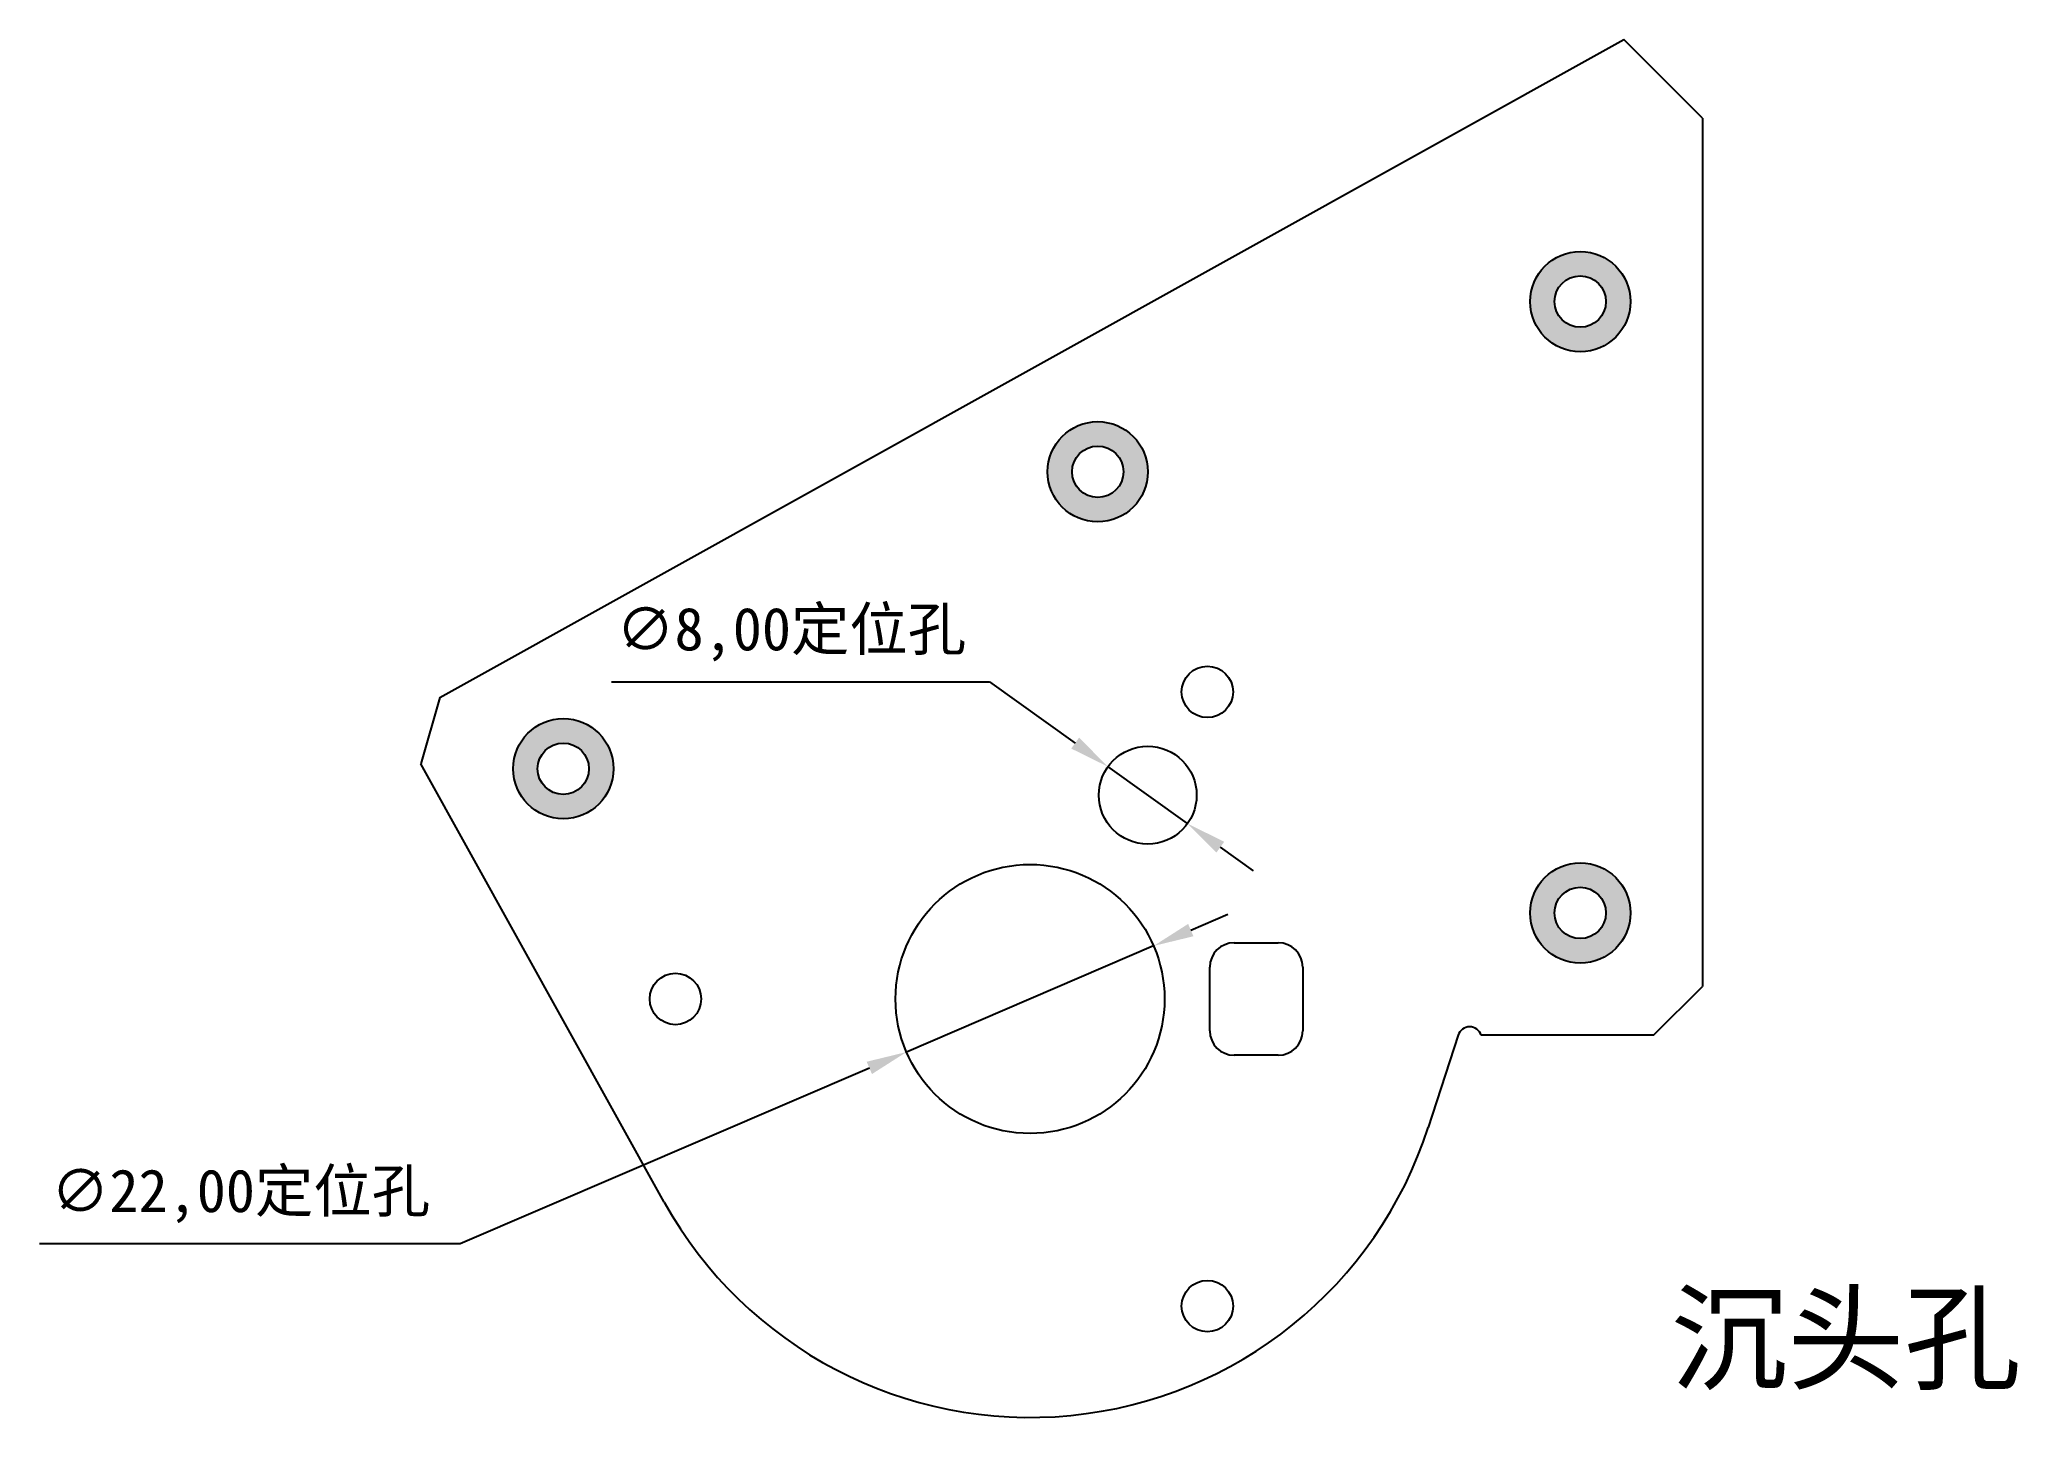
# Model space of a CAD drawing. Header units: millimetres. Extents: x -81 to 81, y -34 to 78.
import ezdxf

# ---------------------------------------------------------------- set-up
doc = ezdxf.new("R2010")
doc.units = ezdxf.units.MM
doc.header["$PDSIZE"] = -1
doc.dimstyles.new('ISO-25', dxfattribs={"dimtxt": 2.5, "dimasz": 2.5, "dimexe": 1.25, "dimexo": 0.625, "dimtad": 1, "dimtxsty": 'Standard', "dimcen": 2.5, "dimadec": 0, "dimazin": 0, "dimtfac": 1, "dimtmove": 0, "dimatfit": 3, "dimfxl": 1, "dimarcsym": 0})

# ---------------------------------------------------------------- blocks, each defined once
blk = doc.blocks.new('*D2')
at = {"color": 0, "lineweight": -2, "transparency": 16777216}
for p, q in [((-34.22, 25.95), (-3.31, 25.95)), ((-3.31, 25.95), (3.69, 20.93)), ((12.88, 14.34), (6.37, 19)), ((15.56, 12.42), (18.24, 10.49))]:
    blk.add_line(p, q, dxfattribs=at)
at = {"color": 0, "transparency": 16777216}
for points in [[(4.01, 21.37), (3.37, 20.48), (6.37, 19)], [(15.88, 12.86), (15.24, 11.97), (12.88, 14.34)]]:
    blk.add_solid(points, dxfattribs=at)
at = {"layer": 'Defpoints', "color": 0, "transparency": 16777216}
for p in [(6.37, 19), (12.88, 14.34)]:
    blk.add_point(p, dxfattribs=at)
at = {"color": 0, "transparency": 16777216, "insert": (-19.53, 29.81), "char_height": 3.5, "attachment_point": 5}
blk.add_mtext('∅8,00{\\fSimSun|b0|i0|c134|p2;定位孔}', dxfattribs=at)
blk = doc.blocks.new('*D3')
at = {"color": 0, "lineweight": -2, "transparency": 16777216}
for p, q in [((13.14, 5.64), (16.18, 6.94)), ((10.11, 4.34), (-10.11, -4.34)), ((-46.6, -19.99), (-13.14, -5.64)), ((-81, -19.99), (-46.6, -19.99))]:
    blk.add_line(p, q, dxfattribs=at)
at = {"color": 0, "transparency": 16777216}
for points in [[(12.93, 6.14), (13.36, 5.13), (10.11, 4.34)], [(-13.36, -5.13), (-12.93, -6.14), (-10.11, -4.34)]]:
    blk.add_solid(points, dxfattribs=at)
at = {"layer": 'Defpoints', "color": 0, "transparency": 16777216}
for p in [(10.11, 4.34), (-10.11, -4.34)]:
    blk.add_point(p, dxfattribs=at)
at = {"color": 0, "transparency": 16777216, "insert": (-64.56, -16.13), "char_height": 3.5, "attachment_point": 5}
blk.add_mtext('∅22,00{\\fSimSun|b0|i0|c134|p2;定位孔}', dxfattribs=at)

msp = doc.modelspace()

# ---------------------------------------------------------------- hatches: boundary and pattern name
h = msp.add_hatch(color=3)
h.dxf.hatch_style = 1
h.paths.add_polyline_path([(-34.07, 18.833, 1), (-42.27, 18.833, 1)])
h.paths.add_polyline_path([(-40.27, 18.833, -1), (-36.07, 18.833, -1)], flags=16)
h.paths.add_polyline_path([(9.638, 43.115, 1), (1.438, 43.115, 1)])
h.paths.add_polyline_path([(3.438, 43.115, -1), (7.638, 43.115, -1)], flags=16)
h.paths.add_polyline_path([(49.1, 57.034, 1), (40.9, 57.034, 1)])
h.paths.add_polyline_path([(42.9, 57.034, -1), (47.1, 57.034, -1)], flags=16)
h.paths.add_polyline_path([(40.9, 7.034, 1), (49.1, 7.034, 1)])
h.paths.add_polyline_path([(47.1, 7.034, -1), (42.9, 7.034, -1)], flags=16)

# ---------------------------------------------------------------- linework, layer by layer
at = {"color": 7, "linetype": 'Continuous', "lineweight": 25}
for p, q in [((-48.271, 24.661), (48.571, 78.462)), ((55, 72.034), (48.571, 78.462)), ((55, 72.034), (55, 1.034)), ((-48.271, 24.661), (-49.825, 19.222)), ((-29.914, -16.619), (-49.825, 19.222)), ((16.7, 4.6), (20.3, 4.6)), ((14.7, -2.6), (14.7, 2.6)), ((22.3, 2.6), (22.3, -2.6)), ((51, -2.966), (55, 1.034)), ((35, -2.966), (32.568, -10.506)), ((51, -2.966), (36.903, -2.966)), ((20.3, -4.6), (16.7, -4.6))]:
    msp.add_line(p, q, dxfattribs=at)
for centre, radius in [((45, 57.034), 4.1), ((45, 57.034), 2.1), ((5.538, 43.115), 4.1), ((5.538, 43.115), 2.1), ((14.5, 25.115), 2.1), ((-38.17, 18.833), 4.1), ((-38.17, 18.833), 2.1), ((9.625, 16.671), 4), ((0, 0), 11), ((45, 7.034), 4.1), ((45, 7.034), 2.1), ((-29, 0), 2.1), ((14.5, -25.115), 2.1)]:
    msp.add_circle(centre, radius, dxfattribs=at)
for centre, radius, start, end in [((16.7, 2.6), 2, 90, 180), ((20.3, 2.6), 2, 0, 90), ((16.7, -2.6), 2, 180, 270), ((20.3, -2.6), 2, 270, 0), ((35.952, -3.273), 1, 17.8787, 162.1213), ((0, 0), 34.22, 209.0546, 342.1213)]:
    msp.add_arc(centre, radius, start, end, dxfattribs=at)

# ---------------------------------------------------------------- texts
at = {"insert": (52.395, -24.221), "char_height": 7, "attachment_point": 1}
msp.add_mtext_dynamic_manual_height_columns('{\\fSimSun|b0|i0|c134|p2;\\C3;沉头孔}', width=71.29811, gutter_width=17.5, heights=[0], dxfattribs=at)

# ---------------------------------------------------------------- dimensions: what is measured, and where the dimension line sits
for p1, p2, picture, middle in [((12.876, 14.34), (6.374, 19.002), '*D2', (-19.526, 25.947)), ((10.109, 4.337), (-10.109, -4.337), '*D3', (-64.562, -19.992))]:
    dim = msp.add_diameter_dim_2p(p1=p1, p2=p2, text='<>{\\fSimSun|b0|i0|c134|p2;定位孔}', dimstyle='ISO-25', override={"dimtxt": 3.5, "dimasz": 3.302, "dimexe": 1, "dimexo": 0, "dimgap": 1.524, "dimtih": 1, "dimtoh": 1, "dimzin": 1, "dimadec": 2, "dimtzin": 1})
    dim.commit()
    dim.dimension.update_dxf_attribs({"geometry": picture, "text_midpoint": middle, "dimtype": 163})

doc.saveas('drawing.dxf')
